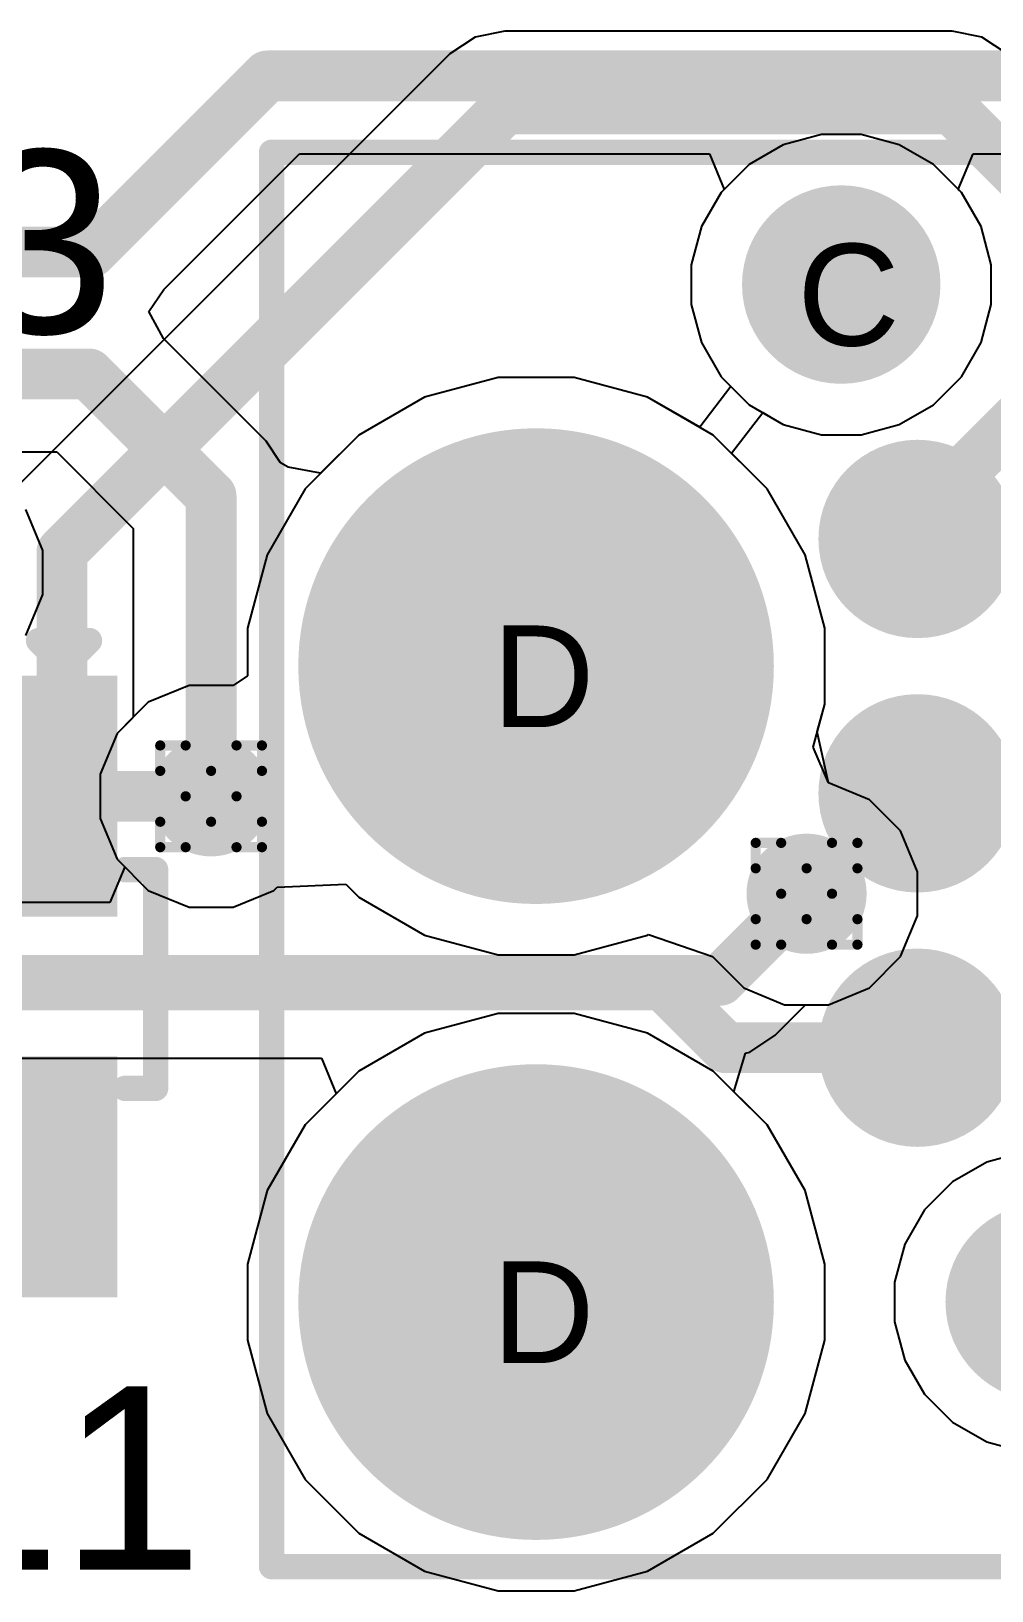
# Model space of a CAD drawing. Header units: inches. Extents: x -11 to 5379, y 0 to 5429.
# Drawn here: x 163.87 to 168.67, y 71.32 to 79.11 of the extents above; entities that cross this region are included whole.
import ezdxf

# ---------------------------------------------------------------- set-up
doc = ezdxf.new("R2010")
doc.units = ezdxf.units.IN
for name, color, linetype in [('Bottom Layer', 5, 'Continuous'), ('Bottom Solder', 6, 'Continuous'), ('Drill Drawing', 1, 'Continuous'), ('GND', 16, 'Continuous'), ('Pad Holes', 156, 'Continuous'), ('PWR', 76, 'Continuous'), ('Top Layer', 1, 'Continuous'), ('Top Overlay', 2, 'Continuous'), ('Top Paste', 8, 'Continuous'), ('Top Solder', 216, 'Continuous'), ('Via Holes', 16, 'Continuous')]:
    doc.layers.add(name, color=color, linetype=linetype)
doc.styles.add('Arial', font='', dxfattribs={"height": 0.2})
doc.styles.get('Arial').set_extended_font_data('Arial')

# ---------------------------------------------------------------- blocks, each defined once
blk = doc.blocks.new('SOT_323_5_139')
at = {"layer": 'Top Layer'}
for points in [[(-1.45, 0.825), (-0.45, 0.825), (-0.45, 0.475), (-1.45, 0.475)], [(0.45, 0.825), (1.45, 0.825), (1.45, 0.475), (0.45, 0.475)], [(-1.45, 0.175), (-0.45, 0.175), (-0.45, -0.175), (-1.45, -0.175)], [(-1.45, -0.475), (-0.45, -0.475), (-0.45, -0.825), (-1.45, -0.825)], [(0.45, -0.475), (1.45, -0.475), (1.45, -0.825), (0.45, -0.825)]]:
    blk.add_hatch(color=1, dxfattribs=at).paths.add_polyline_path(points)
at = {"layer": 'Top Paste'}
for points in [[(-1.45, 0.825), (-0.45, 0.825), (-0.45, 0.475), (-1.45, 0.475)], [(0.45, 0.825), (1.45, 0.825), (1.45, 0.475), (0.45, 0.475)], [(-1.45, 0.175), (-0.45, 0.175), (-0.45, -0.175), (-1.45, -0.175)], [(-1.45, -0.475), (-0.45, -0.475), (-0.45, -0.825), (-1.45, -0.825)], [(0.45, -0.475), (1.45, -0.475), (1.45, -0.825), (0.45, -0.825)]]:
    blk.add_hatch(color=8, dxfattribs=at).paths.add_polyline_path(points)
at = {"layer": 'Top Solder'}
for points in [[(-1.5516, 0.9266), (-0.3484, 0.9266), (-0.3484, 0.3734), (-1.5516, 0.3734)], [(0.3484, 0.9266), (1.5516, 0.9266), (1.5516, 0.3734), (0.3484, 0.3734)], [(-1.5516, 0.2766), (-0.3484, 0.2766), (-0.3484, -0.2766), (-1.5516, -0.2766)], [(-1.5516, -0.3734), (-0.3484, -0.3734), (-0.3484, -0.9266), (-1.5516, -0.9266)], [(0.3484, -0.3734), (1.5516, -0.3734), (1.5516, -0.9266), (0.3484, -0.9266)]]:
    blk.add_hatch(color=216, dxfattribs=at).paths.add_polyline_path(points)
at = {"layer": 'Top Overlay'}
for points in [[(-0.5842, 0.9652, 0.127, 0.127, 0), (-0.5842, 1.1176, 0.127, 0.127, 0)], [(0.508, 1.1176, 0.127, 0.127, 0), (-0.5842, 1.1176, 0.127, 0.127, 0)], [(0.508, 0.9652, 0.127, 0.127, 0), (0.508, 1.1176, 0.127, 0.127, 0)], [(-1.6002, 0.6604, 0.127, 0.127, 0), (-1.7272, 0.7874, 0.127, 0.127, 0)], [(-1.7272, 0.5334, 0.127, 0.127, 0), (-1.7272, 0.7874, 0.127, 0.127, 0)], [(-1.7272, 0.5334, 0.127, 0.127, 0), (-1.6002, 0.6604, 0.127, 0.127, 0)], [(-0.5842, -1.1176, 0.127, 0.127, 0), (-0.5842, -0.9652, 0.127, 0.127, 0)], [(0.508, -1.1176, 0.127, 0.127, 0), (0.508, -0.9652, 0.127, 0.127, 0)], [(0.508, -1.1176, 0.127, 0.127, 0), (-0.5842, -1.1176, 0.127, 0.127, 0)]]:
    blk.add_lwpolyline(points, format="xyseb", dxfattribs=at)
for points in [[(-0.6159, 1.1176, 0.0635, 0.0635, 1), (-0.5524, 1.1176, 0.0635, 0.0635, 1)], [(-0.6159, 1.1176, 0.0635, 0.0635, 1), (-0.5524, 1.1176, 0.0635, 0.0635, 1)], [(0.4763, 1.1176, 0.0635, 0.0635, 1), (0.5398, 1.1176, 0.0635, 0.0635, 1)], [(0.4763, 1.1176, 0.0635, 0.0635, 1), (0.5398, 1.1176, 0.0635, 0.0635, 1)], [(-0.6159, 0.9652, 0.0635, 0.0635, 1), (-0.5524, 0.9652, 0.0635, 0.0635, 1)], [(0.4763, 0.9652, 0.0635, 0.0635, 1), (0.5398, 0.9652, 0.0635, 0.0635, 1)], [(-1.759, 0.7874, 0.0635, 0.0635, 1), (-1.6954, 0.7874, 0.0635, 0.0635, 1)], [(-1.759, 0.7874, 0.0635, 0.0635, 1), (-1.6954, 0.7874, 0.0635, 0.0635, 1)], [(-1.632, 0.6604, 0.0635, 0.0635, 1), (-1.5684, 0.6604, 0.0635, 0.0635, 1)], [(-1.632, 0.6604, 0.0635, 0.0635, 1), (-1.5684, 0.6604, 0.0635, 0.0635, 1)], [(-1.759, 0.5334, 0.0635, 0.0635, 1), (-1.6954, 0.5334, 0.0635, 0.0635, 1)], [(-1.759, 0.5334, 0.0635, 0.0635, 1), (-1.6954, 0.5334, 0.0635, 0.0635, 1)], [(-0.6159, -0.9652, 0.0635, 0.0635, 1), (-0.5524, -0.9652, 0.0635, 0.0635, 1)], [(0.4763, -0.9652, 0.0635, 0.0635, 1), (0.5398, -0.9652, 0.0635, 0.0635, 1)], [(-0.6159, -1.1176, 0.0635, 0.0635, 1), (-0.5524, -1.1176, 0.0635, 0.0635, 1)], [(-0.6159, -1.1176, 0.0635, 0.0635, 1), (-0.5524, -1.1176, 0.0635, 0.0635, 1)], [(0.4763, -1.1176, 0.0635, 0.0635, 1), (0.5398, -1.1176, 0.0635, 0.0635, 1)], [(0.4763, -1.1176, 0.0635, 0.0635, 1), (0.5398, -1.1176, 0.0635, 0.0635, 1)]]:
    blk.add_lwpolyline(points, format="xyseb", close=True, dxfattribs=at)
blk = doc.blocks.new('TC2030_IDC__521')
at = {"layer": 'Bottom Solder'}
h = blk.add_hatch(color=6, dxfattribs=at)
edge = h.paths.add_edge_path()
edge.add_arc((-2.54, 2.54), 0.1016, 0, 360)
h = blk.add_hatch(color=6, dxfattribs=at)
edge = h.paths.add_edge_path()
edge.add_arc((0.635, 2.54), 0.1016, 0, 360)
h = blk.add_hatch(color=6, dxfattribs=at)
edge = h.paths.add_edge_path()
edge.add_arc((2.54, 1.016), 0.1016, 0, 360)
h = blk.add_hatch(color=6, dxfattribs=at)
edge = h.paths.add_edge_path()
edge.add_arc((-2.54, 0), 0.1016, 0, 360)
h = blk.add_hatch(color=6, dxfattribs=at)
edge = h.paths.add_edge_path()
edge.add_arc((2.54, -1.016), 0.1016, 0, 360)
h = blk.add_hatch(color=6, dxfattribs=at)
edge = h.paths.add_edge_path()
edge.add_arc((-2.54, -2.54), 0.1016, 0, 360)
h = blk.add_hatch(color=6, dxfattribs=at)
edge = h.paths.add_edge_path()
edge.add_arc((0.635, -2.54), 0.1016, 0, 360)
at = {"layer": 'Pad Holes'}
h = blk.add_hatch(color=7, dxfattribs=at)
edge = h.paths.add_edge_path()
edge.add_arc((-2.54, 2.54), 1.1875, 0, 360)
h = blk.add_hatch(color=7, dxfattribs=at)
edge = h.paths.add_edge_path()
edge.add_arc((0.635, 2.54), 1.1875, 0, 360)
h = blk.add_hatch(color=7, dxfattribs=at)
edge = h.paths.add_edge_path()
edge.add_arc((2.54, 1.016), 0.4955, 0, 360)
h = blk.add_hatch(color=7, dxfattribs=at)
edge = h.paths.add_edge_path()
edge.add_arc((-2.54, 0), 0.4955, 0, 360)
h = blk.add_hatch(color=7, dxfattribs=at)
edge = h.paths.add_edge_path()
edge.add_arc((2.54, -1.016), 0.4955, 0, 360)
h = blk.add_hatch(color=7, dxfattribs=at)
edge = h.paths.add_edge_path()
edge.add_arc((-2.54, -2.54), 1.1875, 0, 360)
h = blk.add_hatch(color=7, dxfattribs=at)
edge = h.paths.add_edge_path()
edge.add_arc((0.635, -2.54), 1.1875, 0, 360)
at = {"layer": 'Top Layer'}
h = blk.add_hatch(color=1, dxfattribs=at)
edge = h.paths.add_edge_path()
edge.add_arc((-1.27, 0.635), 0.3935, 0, 360)
h = blk.add_hatch(color=1, dxfattribs=at)
edge = h.paths.add_edge_path()
edge.add_arc((0, 0.635), 0.3935, 0, 360)
h = blk.add_hatch(color=1, dxfattribs=at)
edge = h.paths.add_edge_path()
edge.add_arc((1.27, 0.635), 0.3935, 0, 360)
h = blk.add_hatch(color=1, dxfattribs=at)
edge = h.paths.add_edge_path()
edge.add_arc((-1.27, -0.635), 0.3935, 0, 360)
h = blk.add_hatch(color=1, dxfattribs=at)
edge = h.paths.add_edge_path()
edge.add_arc((-1.27, -0.635), 0.3935, 0, 360)
h = blk.add_hatch(color=1, dxfattribs=at)
edge = h.paths.add_edge_path()
edge.add_arc((0, -0.635), 0.3935, 0, 360)
h = blk.add_hatch(color=1, dxfattribs=at)
edge = h.paths.add_edge_path()
edge.add_arc((1.27, -0.635), 0.3935, 0, 360)
at = {"layer": 'Top Paste'}
h = blk.add_hatch(color=8, dxfattribs=at)
edge = h.paths.add_edge_path()
edge.add_arc((-1.27, 0.635), 0.3935, 0, 360)
h = blk.add_hatch(color=8, dxfattribs=at)
edge = h.paths.add_edge_path()
edge.add_arc((0, 0.635), 0.3935, 0, 360)
h = blk.add_hatch(color=8, dxfattribs=at)
edge = h.paths.add_edge_path()
edge.add_arc((1.27, 0.635), 0.3935, 0, 360)
h = blk.add_hatch(color=8, dxfattribs=at)
edge = h.paths.add_edge_path()
edge.add_arc((-1.27, -0.635), 0.3935, 0, 360)
h = blk.add_hatch(color=8, dxfattribs=at)
edge = h.paths.add_edge_path()
edge.add_arc((-1.27, -0.635), 0.3935, 0, 360)
h = blk.add_hatch(color=8, dxfattribs=at)
edge = h.paths.add_edge_path()
edge.add_arc((0, -0.635), 0.3935, 0, 360)
h = blk.add_hatch(color=8, dxfattribs=at)
edge = h.paths.add_edge_path()
edge.add_arc((1.27, -0.635), 0.3935, 0, 360)
at = {"layer": 'Top Solder'}
h = blk.add_hatch(color=216, dxfattribs=at)
edge = h.paths.add_edge_path()
edge.add_arc((-2.54, 2.54), 0.1016, 0, 360)
h = blk.add_hatch(color=216, dxfattribs=at)
edge = h.paths.add_edge_path()
edge.add_arc((0.635, 2.54), 0.1016, 0, 360)
h = blk.add_hatch(color=216, dxfattribs=at)
edge = h.paths.add_edge_path()
edge.add_arc((-1.27, 0.635), 0.4951, 0, 360)
h = blk.add_hatch(color=216, dxfattribs=at)
edge = h.paths.add_edge_path()
edge.add_arc((0, 0.635), 0.4951, 0, 360)
h = blk.add_hatch(color=216, dxfattribs=at)
edge = h.paths.add_edge_path()
edge.add_arc((1.27, 0.635), 0.4951, 0, 360)
h = blk.add_hatch(color=216, dxfattribs=at)
edge = h.paths.add_edge_path()
edge.add_arc((2.54, 1.016), 0.1016, 0, 360)
h = blk.add_hatch(color=216, dxfattribs=at)
edge = h.paths.add_edge_path()
edge.add_arc((-2.54, 0), 0.1016, 0, 360)
h = blk.add_hatch(color=216, dxfattribs=at)
edge = h.paths.add_edge_path()
edge.add_arc((-1.27, -0.635), 0.4951, 0, 360)
h = blk.add_hatch(color=216, dxfattribs=at)
edge = h.paths.add_edge_path()
edge.add_arc((-1.27, -0.635), 0.4951, 0, 360)
h = blk.add_hatch(color=216, dxfattribs=at)
edge = h.paths.add_edge_path()
edge.add_arc((0, -0.635), 0.4951, 0, 360)
h = blk.add_hatch(color=216, dxfattribs=at)
edge = h.paths.add_edge_path()
edge.add_arc((1.27, -0.635), 0.4951, 0, 360)
h = blk.add_hatch(color=216, dxfattribs=at)
edge = h.paths.add_edge_path()
edge.add_arc((2.54, -1.016), 0.1016, 0, 360)
h = blk.add_hatch(color=216, dxfattribs=at)
edge = h.paths.add_edge_path()
edge.add_arc((-2.54, -2.54), 0.1016, 0, 360)
h = blk.add_hatch(color=216, dxfattribs=at)
edge = h.paths.add_edge_path()
edge.add_arc((0.635, -2.54), 0.1016, 0, 360)
at = {"layer": 'Top Overlay'}
for points in [[(-3.8608, 3.8608, 0.127, 0.127, 0), (3.2004, 3.8608, 0.127, 0.127, 0)], [(-3.8608, 3.8608, 0.127, 0.127, 0), (-3.8608, -3.8608, 0.127, 0.127, 0)], [(3.2004, 3.8608, 0.127, 0.127, 0), (3.2004, -3.8608, 0.127, 0.127, 0)], [(-1.27, -1.1684, 0.127, 0.127, 0), (-1.397, -1.2954, 0.127, 0.127, 0)], [(-1.27, -1.1684, 0.127, 0.127, 0), (-1.143, -1.2954, 0.127, 0.127, 0)], [(-1.397, -1.2954, 0.127, 0.127, 0), (-1.143, -1.2954, 0.127, 0.127, 0)], [(-3.8608, -3.8608, 0.127, 0.127, 0), (3.2004, -3.8608, 0.127, 0.127, 0)]]:
    blk.add_lwpolyline(points, format="xyseb", dxfattribs=at)
for points in [[(-3.89255, 3.8608, 0.0635, 0.0635, 1), (-3.82905, 3.8608, 0.0635, 0.0635, 1)], [(-3.89255, 3.8608, 0.0635, 0.0635, 1), (-3.82905, 3.8608, 0.0635, 0.0635, 1)], [(3.16865, 3.8608, 0.0635, 0.0635, 1), (3.23215, 3.8608, 0.0635, 0.0635, 1)], [(3.16865, 3.8608, 0.0635, 0.0635, 1), (3.23215, 3.8608, 0.0635, 0.0635, 1)], [(-1.30175, -1.1684, 0.0635, 0.0635, 1), (-1.23825, -1.1684, 0.0635, 0.0635, 1)], [(-1.30175, -1.1684, 0.0635, 0.0635, 1), (-1.23825, -1.1684, 0.0635, 0.0635, 1)], [(-1.42875, -1.2954, 0.0635, 0.0635, 1), (-1.36525, -1.2954, 0.0635, 0.0635, 1)], [(-1.42875, -1.2954, 0.0635, 0.0635, 1), (-1.36525, -1.2954, 0.0635, 0.0635, 1)], [(-1.17475, -1.2954, 0.0635, 0.0635, 1), (-1.11125, -1.2954, 0.0635, 0.0635, 1)], [(-1.17475, -1.2954, 0.0635, 0.0635, 1), (-1.11125, -1.2954, 0.0635, 0.0635, 1)], [(-3.89255, -3.8608, 0.0635, 0.0635, 1), (-3.82905, -3.8608, 0.0635, 0.0635, 1)], [(-3.89255, -3.8608, 0.0635, 0.0635, 1), (-3.82905, -3.8608, 0.0635, 0.0635, 1)], [(3.16865, -3.8608, 0.0635, 0.0635, 1), (3.23215, -3.8608, 0.0635, 0.0635, 1)], [(3.16865, -3.8608, 0.0635, 0.0635, 1), (3.23215, -3.8608, 0.0635, 0.0635, 1)]]:
    blk.add_lwpolyline(points, format="xyseb", close=True, dxfattribs=at)

msp = doc.modelspace()

# ---------------------------------------------------------------- hatches: boundary and pattern name
at = {"layer": 'Bottom Layer'}
h = msp.add_hatch(color=5, dxfattribs=at)
edge = h.paths.add_edge_path()
edge.add_arc((164.7698, 75.2856), 0.3, 0, 360)
h = msp.add_hatch(color=5, dxfattribs=at)
edge = h.paths.add_edge_path()
edge.add_arc((167.7437, 74.7992), 0.3, 0, 360)
at = {"layer": 'GND'}
h = msp.add_hatch(color=16, dxfattribs=at)
edge = h.paths.add_edge_path()
edge.add_arc((164.7698, 75.2856), 0.3, 0, 360)
h = msp.add_hatch(color=16, dxfattribs=at)
edge = h.paths.add_edge_path()
edge.add_arc((167.7437, 74.7992), 0.3, 0, 360)
at = {"layer": 'PWR'}
h = msp.add_hatch(color=76, dxfattribs=at)
edge = h.paths.add_edge_path()
edge.add_arc((164.7698, 75.2856), 0.3, 0, 360)
h = msp.add_hatch(color=76, dxfattribs=at)
edge = h.paths.add_edge_path()
edge.add_arc((167.7437, 74.7992), 0.3, 0, 360)
at = {"layer": 'Top Layer'}
h = msp.add_hatch(color=1, dxfattribs=at)
edge = h.paths.add_edge_path()
edge.add_arc((164.7698, 75.2856), 0.3, 0, 360)
h = msp.add_hatch(color=1, dxfattribs=at)
edge = h.paths.add_edge_path()
edge.add_arc((167.7437, 74.7992), 0.3, 0, 360)
at = {"layer": 'Via Holes'}
h = msp.add_hatch(color=7, dxfattribs=at)
edge = h.paths.add_edge_path()
edge.add_arc((164.7698, 75.2856), 0.15, 0, 360)
h = msp.add_hatch(color=7, dxfattribs=at)
edge = h.paths.add_edge_path()
edge.add_arc((167.7437, 74.7992), 0.15, 0, 360)

# ---------------------------------------------------------------- linework, layer by layer
at = {"layer": 'Bottom Layer'}
for p, q in [((164.5339, 77.8158), (165.2118, 78.4937)), ((165.2118, 78.4937), (167.2585, 78.4937)), ((167.2585, 78.4937), (167.3322, 78.3159)), ((168.5014, 78.3159), (168.5751, 78.4937)), ((168.5751, 78.4937), (169.2905, 78.4937)), ((167.3171, 78.3008), (167.2184, 78.1299)), ((167.3322, 78.3159), (167.3171, 78.3008)), ((168.5166, 78.3008), (168.5014, 78.3159)), ((168.6152, 78.1299), (168.5166, 78.3008)), ((167.2184, 78.1299), (167.1673, 77.9393)), ((168.6663, 77.9393), (168.6152, 78.1299)), ((167.1673, 77.9393), (167.1673, 77.7419)), ((168.6663, 77.7419), (168.6663, 77.9393)), ((164.4593, 77.7056), (164.5339, 77.8158)), ((167.1673, 77.7419), (167.2184, 77.5513)), ((168.6152, 77.5513), (168.6663, 77.7419)), ((164.5317, 77.5716), (164.4593, 77.7056)), ((165.0445, 77.0589), (164.5317, 77.5716)), ((167.2184, 77.5513), (167.3171, 77.3804)), ((168.5166, 77.3804), (168.6152, 77.5513)), ((166.203, 77.3771), (165.8364, 77.2789)), ((166.5826, 77.3771), (166.203, 77.3771)), ((166.9492, 77.2789), (166.5826, 77.3771)), ((167.3171, 77.3804), (167.4566, 77.2409)), ((168.377, 77.2409), (168.5166, 77.3804)), ((165.8364, 77.2789), (165.5077, 77.0891)), ((167.2779, 77.0891), (166.9492, 77.2789)), ((167.4566, 77.2409), (167.6275, 77.1422)), ((168.2061, 77.1422), (168.377, 77.2409)), ((165.5077, 77.0891), (165.3169, 76.8982)), ((167.5463, 76.8207), (167.2779, 77.0891)), ((167.6275, 77.1422), (167.8181, 77.0911)), ((167.8181, 77.0911), (168.0155, 77.0911)), ((168.0155, 77.0911), (168.2061, 77.1422)), ((165.1172, 76.95), (165.0445, 77.0589)), ((162.7823, 77.0058), (163.9988, 77.0058)), ((163.9988, 77.0058), (164.3813, 76.6233)), ((165.1543, 76.9282), (165.1172, 76.95)), ((165.3169, 76.8982), (165.1543, 76.9282)), ((167.7361, 76.492), (167.5463, 76.8207)), ((164.3813, 76.6233), (164.3813, 75.6806)), ((167.8343, 76.1254), (167.7361, 76.492)), ((167.8343, 75.7458), (167.8343, 76.1254)), ((167.7767, 75.531), (167.8343, 75.7458)), ((164.3813, 75.6806), (164.3001, 75.5994)), ((164.3001, 75.5994), (164.2158, 75.3958)), ((167.8539, 75.3532), (167.7767, 75.531)), ((164.2158, 75.3958), (164.2158, 75.1754)), ((168.0575, 75.2688), (167.8539, 75.3532)), ((168.2134, 75.113), (168.0575, 75.2688)), ((164.2158, 75.1754), (164.3001, 74.9718)), ((168.2977, 74.9094), (168.2134, 75.113)), ((164.3386, 74.9334), (164.2649, 74.7556)), ((164.3001, 74.9718), (164.3386, 74.9334)), ((168.2977, 74.689), (168.2977, 74.9094)), ((164.2649, 74.7556), (162.9882, 74.7556)), ((168.2134, 74.4854), (168.2977, 74.689)), ((168.0575, 74.3295), (168.2134, 74.4854)), ((167.8539, 74.2452), (168.0575, 74.3295)), ((167.5863, 74.0924), (167.7391, 74.2452)), ((167.7391, 74.2452), (167.8539, 74.2452)), ((167.4603, 74.0082), (167.5863, 74.0924)), ((162.8273, 73.9786), (165.3208, 73.9786)), ((165.3208, 73.9786), (165.3945, 73.8008)), ((167.3809, 73.8111), (167.4394, 74.0041)), ((167.4394, 74.0041), (167.4603, 74.0082)), ((165.3945, 73.8008), (165.2393, 73.6457)), ((167.5463, 73.6457), (167.3809, 73.8111)), ((165.2393, 73.6457), (165.0496, 73.317)), ((167.7361, 73.317), (167.5463, 73.6457)), ((168.8341, 73.5101), (168.6435, 73.459)), ((168.6435, 73.459), (168.4726, 73.3604)), ((168.4726, 73.3604), (168.3331, 73.2208)), ((165.0496, 73.317), (164.9513, 72.9504)), ((167.8343, 72.9504), (167.7361, 73.317)), ((168.3331, 73.2208), (168.2344, 73.0499)), ((168.2344, 73.0499), (168.1833, 72.8593)), ((164.9513, 72.9504), (164.9513, 72.5708)), ((167.8343, 72.5708), (167.8343, 72.9504)), ((168.1833, 72.8593), (168.1833, 72.6619)), ((168.1833, 72.6619), (168.2344, 72.4713)), ((164.9513, 72.5708), (165.0496, 72.2042)), ((167.7361, 72.2042), (167.8343, 72.5708)), ((168.2344, 72.4713), (168.3331, 72.3004)), ((168.3331, 72.3004), (168.4726, 72.1609)), ((165.0496, 72.2042), (165.2393, 71.8755)), ((167.5463, 71.8755), (167.7361, 72.2042)), ((168.4726, 72.1609), (168.6435, 72.0622)), ((168.6435, 72.0622), (168.8341, 72.0111)), ((165.2393, 71.8755), (165.5077, 71.6071)), ((167.2779, 71.6071), (167.5463, 71.8755)), ((165.5077, 71.6071), (165.8364, 71.4174)), ((166.9492, 71.4174), (167.2779, 71.6071)), ((165.8364, 71.4174), (166.203, 71.3191)), ((166.5826, 71.3191), (166.9492, 71.4174)), ((166.203, 71.3191), (166.5826, 71.3191))]:
    msp.add_line(p, q, dxfattribs=at)
for points in [[(164.1721, 78.0034, 0.254, 0.254, 0), (165.0509, 78.8822, 0.254, 0.254, 0)], [(165.0509, 78.8822, 0.254, 0.254, 0), (173.5483, 78.8822, 0.254, 0.254, 0)], [(144.4702, 78.0034, 0.254, 0.254, 0), (164.1721, 78.0034, 0.254, 0.254, 0)], [(145.1982, 77.3943, 0.254, 0.254, 0), (164.1597, 77.3943, 0.254, 0.254, 0)], [(164.1597, 77.3943, 0.254, 0.254, 0), (164.7698, 76.7842, 0.254, 0.254, 0)], [(164.7698, 75.2856, 0.254, 0.254, 0), (164.7698, 76.7842, 0.254, 0.254, 0)], [(167.3116, 74.3671, 0.254, 0.254, 0), (167.7437, 74.7992, 0.254, 0.254, 0)], [(162.8273, 74.3671, 0.254, 0.254, 0), (167.3116, 74.3671, 0.254, 0.254, 0)]]:
    msp.add_lwpolyline(points, format="xyseb", dxfattribs=at)
for points in [[(164.9874, 78.8822, 0.127, 0.127, 1), (165.1144, 78.8822, 0.127, 0.127, 1)], [(164.9874, 78.8822, 0.127, 0.127, 1), (165.1144, 78.8822, 0.127, 0.127, 1)], [(164.1086, 78.0034, 0.127, 0.127, 1), (164.2356, 78.0034, 0.127, 0.127, 1)], [(164.1086, 78.0034, 0.127, 0.127, 1), (164.2356, 78.0034, 0.127, 0.127, 1)], [(164.0962, 77.3943, 0.127, 0.127, 1), (164.2232, 77.3943, 0.127, 0.127, 1)], [(164.0962, 77.3943, 0.127, 0.127, 1), (164.2232, 77.3943, 0.127, 0.127, 1)], [(164.7063, 76.7842, 0.127, 0.127, 1), (164.8333, 76.7842, 0.127, 0.127, 1)], [(164.7063, 76.7842, 0.127, 0.127, 1), (164.8333, 76.7842, 0.127, 0.127, 1)], [(164.7063, 75.2856, 0.127, 0.127, 1), (164.8333, 75.2856, 0.127, 0.127, 1)], [(167.6802, 74.7992, 0.127, 0.127, 1), (167.8072, 74.7992, 0.127, 0.127, 1)], [(167.2481, 74.3671, 0.127, 0.127, 1), (167.3751, 74.3671, 0.127, 0.127, 1)], [(167.2481, 74.3671, 0.127, 0.127, 1), (167.3751, 74.3671, 0.127, 0.127, 1)]]:
    msp.add_lwpolyline(points, format="xyseb", close=True, dxfattribs=at)
at = {"layer": 'Drill Drawing'}
for points in [[(164.5158, 75.4126, 0.0508, 0.0508, 0), (164.5158, 75.5396, 0.0508, 0.0508, 0)], [(164.5158, 75.5396, 0.0508, 0.0508, 0), (164.6428, 75.5396, 0.0508, 0.0508, 0)], [(164.6428, 75.5396, 0.0508, 0.0508, 0), (164.7698, 75.4126, 0.0508, 0.0508, 0)], [(164.7698, 75.4126, 0.0508, 0.0508, 0), (164.8968, 75.5396, 0.0508, 0.0508, 0)], [(164.8968, 75.5396, 0.0508, 0.0508, 0), (165.0238, 75.5396, 0.0508, 0.0508, 0)], [(165.0238, 75.4126, 0.0508, 0.0508, 0), (165.0238, 75.5396, 0.0508, 0.0508, 0)], [(164.5158, 75.4126, 0.0508, 0.0508, 0), (164.6428, 75.2856, 0.0508, 0.0508, 0)], [(164.8968, 75.2856, 0.0508, 0.0508, 0), (165.0238, 75.4126, 0.0508, 0.0508, 0)], [(164.5158, 75.1586, 0.0508, 0.0508, 0), (164.6428, 75.2856, 0.0508, 0.0508, 0)], [(164.8968, 75.2856, 0.0508, 0.0508, 0), (165.0238, 75.1586, 0.0508, 0.0508, 0)], [(164.5158, 75.0316, 0.0508, 0.0508, 0), (164.5158, 75.1586, 0.0508, 0.0508, 0)], [(164.6428, 75.0316, 0.0508, 0.0508, 0), (164.7698, 75.1586, 0.0508, 0.0508, 0)], [(164.7698, 75.1586, 0.0508, 0.0508, 0), (164.8968, 75.0316, 0.0508, 0.0508, 0)], [(165.0238, 75.0316, 0.0508, 0.0508, 0), (165.0238, 75.1586, 0.0508, 0.0508, 0)], [(167.4897, 74.9262, 0.0508, 0.0508, 0), (167.4897, 75.0532, 0.0508, 0.0508, 0)], [(167.4897, 75.0532, 0.0508, 0.0508, 0), (167.6167, 75.0532, 0.0508, 0.0508, 0)], [(167.6167, 75.0532, 0.0508, 0.0508, 0), (167.7437, 74.9262, 0.0508, 0.0508, 0)], [(167.7437, 74.9262, 0.0508, 0.0508, 0), (167.8707, 75.0532, 0.0508, 0.0508, 0)], [(167.8707, 75.0532, 0.0508, 0.0508, 0), (167.9977, 75.0532, 0.0508, 0.0508, 0)], [(167.9977, 74.9262, 0.0508, 0.0508, 0), (167.9977, 75.0532, 0.0508, 0.0508, 0)], [(164.5158, 75.0316, 0.0508, 0.0508, 0), (164.6428, 75.0316, 0.0508, 0.0508, 0)], [(164.8968, 75.0316, 0.0508, 0.0508, 0), (165.0238, 75.0316, 0.0508, 0.0508, 0)], [(167.4897, 74.9262, 0.0508, 0.0508, 0), (167.6167, 74.7992, 0.0508, 0.0508, 0)], [(167.8707, 74.7992, 0.0508, 0.0508, 0), (167.9977, 74.9262, 0.0508, 0.0508, 0)], [(167.4897, 74.6722, 0.0508, 0.0508, 0), (167.6167, 74.7992, 0.0508, 0.0508, 0)], [(167.8707, 74.7992, 0.0508, 0.0508, 0), (167.9977, 74.6722, 0.0508, 0.0508, 0)], [(167.4897, 74.5452, 0.0508, 0.0508, 0), (167.4897, 74.6722, 0.0508, 0.0508, 0)], [(167.6167, 74.5452, 0.0508, 0.0508, 0), (167.7437, 74.6722, 0.0508, 0.0508, 0)], [(167.7437, 74.6722, 0.0508, 0.0508, 0), (167.8707, 74.5452, 0.0508, 0.0508, 0)], [(167.9977, 74.5452, 0.0508, 0.0508, 0), (167.9977, 74.6722, 0.0508, 0.0508, 0)], [(167.4897, 74.5452, 0.0508, 0.0508, 0), (167.6167, 74.5452, 0.0508, 0.0508, 0)], [(167.8707, 74.5452, 0.0508, 0.0508, 0), (167.9977, 74.5452, 0.0508, 0.0508, 0)]]:
    msp.add_lwpolyline(points, format="xyseb", dxfattribs=at)
for points in [[(164.5031, 75.5396, 0.0254, 0.0254, 1), (164.5285, 75.5396, 0.0254, 0.0254, 1)], [(164.5031, 75.5396, 0.0254, 0.0254, 1), (164.5285, 75.5396, 0.0254, 0.0254, 1)], [(164.6301, 75.5396, 0.0254, 0.0254, 1), (164.6555, 75.5396, 0.0254, 0.0254, 1)], [(164.6301, 75.5396, 0.0254, 0.0254, 1), (164.6555, 75.5396, 0.0254, 0.0254, 1)], [(164.8841, 75.5396, 0.0254, 0.0254, 1), (164.9095, 75.5396, 0.0254, 0.0254, 1)], [(164.8841, 75.5396, 0.0254, 0.0254, 1), (164.9095, 75.5396, 0.0254, 0.0254, 1)], [(165.0111, 75.5396, 0.0254, 0.0254, 1), (165.0365, 75.5396, 0.0254, 0.0254, 1)], [(165.0111, 75.5396, 0.0254, 0.0254, 1), (165.0365, 75.5396, 0.0254, 0.0254, 1)], [(164.5031, 75.4126, 0.0254, 0.0254, 1), (164.5285, 75.4126, 0.0254, 0.0254, 1)], [(164.5031, 75.4126, 0.0254, 0.0254, 1), (164.5285, 75.4126, 0.0254, 0.0254, 1)], [(164.7571, 75.4126, 0.0254, 0.0254, 1), (164.7825, 75.4126, 0.0254, 0.0254, 1)], [(164.7571, 75.4126, 0.0254, 0.0254, 1), (164.7825, 75.4126, 0.0254, 0.0254, 1)], [(165.0111, 75.4126, 0.0254, 0.0254, 1), (165.0365, 75.4126, 0.0254, 0.0254, 1)], [(165.0111, 75.4126, 0.0254, 0.0254, 1), (165.0365, 75.4126, 0.0254, 0.0254, 1)], [(164.6301, 75.2856, 0.0254, 0.0254, 1), (164.6555, 75.2856, 0.0254, 0.0254, 1)], [(164.6301, 75.2856, 0.0254, 0.0254, 1), (164.6555, 75.2856, 0.0254, 0.0254, 1)], [(164.8841, 75.2856, 0.0254, 0.0254, 1), (164.9095, 75.2856, 0.0254, 0.0254, 1)], [(164.8841, 75.2856, 0.0254, 0.0254, 1), (164.9095, 75.2856, 0.0254, 0.0254, 1)], [(164.5031, 75.1586, 0.0254, 0.0254, 1), (164.5285, 75.1586, 0.0254, 0.0254, 1)], [(164.5031, 75.1586, 0.0254, 0.0254, 1), (164.5285, 75.1586, 0.0254, 0.0254, 1)], [(164.7571, 75.1586, 0.0254, 0.0254, 1), (164.7825, 75.1586, 0.0254, 0.0254, 1)], [(164.7571, 75.1586, 0.0254, 0.0254, 1), (164.7825, 75.1586, 0.0254, 0.0254, 1)], [(165.0111, 75.1586, 0.0254, 0.0254, 1), (165.0365, 75.1586, 0.0254, 0.0254, 1)], [(165.0111, 75.1586, 0.0254, 0.0254, 1), (165.0365, 75.1586, 0.0254, 0.0254, 1)], [(167.477, 75.0532, 0.0254, 0.0254, 1), (167.5024, 75.0532, 0.0254, 0.0254, 1)], [(167.477, 75.0532, 0.0254, 0.0254, 1), (167.5024, 75.0532, 0.0254, 0.0254, 1)], [(167.604, 75.0532, 0.0254, 0.0254, 1), (167.6294, 75.0532, 0.0254, 0.0254, 1)], [(167.604, 75.0532, 0.0254, 0.0254, 1), (167.6294, 75.0532, 0.0254, 0.0254, 1)], [(167.858, 75.0532, 0.0254, 0.0254, 1), (167.8834, 75.0532, 0.0254, 0.0254, 1)], [(167.858, 75.0532, 0.0254, 0.0254, 1), (167.8834, 75.0532, 0.0254, 0.0254, 1)], [(167.985, 75.0532, 0.0254, 0.0254, 1), (168.0104, 75.0532, 0.0254, 0.0254, 1)], [(167.985, 75.0532, 0.0254, 0.0254, 1), (168.0104, 75.0532, 0.0254, 0.0254, 1)], [(164.5031, 75.0316, 0.0254, 0.0254, 1), (164.5285, 75.0316, 0.0254, 0.0254, 1)], [(164.5031, 75.0316, 0.0254, 0.0254, 1), (164.5285, 75.0316, 0.0254, 0.0254, 1)], [(164.6301, 75.0316, 0.0254, 0.0254, 1), (164.6555, 75.0316, 0.0254, 0.0254, 1)], [(164.6301, 75.0316, 0.0254, 0.0254, 1), (164.6555, 75.0316, 0.0254, 0.0254, 1)], [(164.8841, 75.0316, 0.0254, 0.0254, 1), (164.9095, 75.0316, 0.0254, 0.0254, 1)], [(164.8841, 75.0316, 0.0254, 0.0254, 1), (164.9095, 75.0316, 0.0254, 0.0254, 1)], [(165.0111, 75.0316, 0.0254, 0.0254, 1), (165.0365, 75.0316, 0.0254, 0.0254, 1)], [(165.0111, 75.0316, 0.0254, 0.0254, 1), (165.0365, 75.0316, 0.0254, 0.0254, 1)], [(167.477, 74.9262, 0.0254, 0.0254, 1), (167.5024, 74.9262, 0.0254, 0.0254, 1)], [(167.477, 74.9262, 0.0254, 0.0254, 1), (167.5024, 74.9262, 0.0254, 0.0254, 1)], [(167.731, 74.9262, 0.0254, 0.0254, 1), (167.7564, 74.9262, 0.0254, 0.0254, 1)], [(167.731, 74.9262, 0.0254, 0.0254, 1), (167.7564, 74.9262, 0.0254, 0.0254, 1)], [(167.985, 74.9262, 0.0254, 0.0254, 1), (168.0104, 74.9262, 0.0254, 0.0254, 1)], [(167.985, 74.9262, 0.0254, 0.0254, 1), (168.0104, 74.9262, 0.0254, 0.0254, 1)], [(167.604, 74.7992, 0.0254, 0.0254, 1), (167.6294, 74.7992, 0.0254, 0.0254, 1)], [(167.604, 74.7992, 0.0254, 0.0254, 1), (167.6294, 74.7992, 0.0254, 0.0254, 1)], [(167.858, 74.7992, 0.0254, 0.0254, 1), (167.8834, 74.7992, 0.0254, 0.0254, 1)], [(167.858, 74.7992, 0.0254, 0.0254, 1), (167.8834, 74.7992, 0.0254, 0.0254, 1)], [(167.477, 74.6722, 0.0254, 0.0254, 1), (167.5024, 74.6722, 0.0254, 0.0254, 1)], [(167.477, 74.6722, 0.0254, 0.0254, 1), (167.5024, 74.6722, 0.0254, 0.0254, 1)], [(167.731, 74.6722, 0.0254, 0.0254, 1), (167.7564, 74.6722, 0.0254, 0.0254, 1)], [(167.731, 74.6722, 0.0254, 0.0254, 1), (167.7564, 74.6722, 0.0254, 0.0254, 1)], [(167.985, 74.6722, 0.0254, 0.0254, 1), (168.0104, 74.6722, 0.0254, 0.0254, 1)], [(167.985, 74.6722, 0.0254, 0.0254, 1), (168.0104, 74.6722, 0.0254, 0.0254, 1)], [(167.477, 74.5452, 0.0254, 0.0254, 1), (167.5024, 74.5452, 0.0254, 0.0254, 1)], [(167.477, 74.5452, 0.0254, 0.0254, 1), (167.5024, 74.5452, 0.0254, 0.0254, 1)], [(167.604, 74.5452, 0.0254, 0.0254, 1), (167.6294, 74.5452, 0.0254, 0.0254, 1)], [(167.604, 74.5452, 0.0254, 0.0254, 1), (167.6294, 74.5452, 0.0254, 0.0254, 1)], [(167.858, 74.5452, 0.0254, 0.0254, 1), (167.8834, 74.5452, 0.0254, 0.0254, 1)], [(167.858, 74.5452, 0.0254, 0.0254, 1), (167.8834, 74.5452, 0.0254, 0.0254, 1)], [(167.985, 74.5452, 0.0254, 0.0254, 1), (168.0104, 74.5452, 0.0254, 0.0254, 1)], [(167.985, 74.5452, 0.0254, 0.0254, 1), (168.0104, 74.5452, 0.0254, 0.0254, 1)]]:
    msp.add_lwpolyline(points, format="xyseb", close=True, dxfattribs=at)
at = {"layer": 'GND'}
for p, q in [((167.8181, 78.5901), (167.6275, 78.539)), ((168.0155, 78.5901), (167.8181, 78.5901)), ((168.2061, 78.539), (168.0155, 78.5901)), ((167.6275, 78.539), (167.4566, 78.4404)), ((168.377, 78.4404), (168.2061, 78.539)), ((167.4566, 78.4404), (167.3171, 78.3008)), ((168.5166, 78.3008), (168.377, 78.4404)), ((167.3171, 78.3008), (167.2184, 78.1299)), ((168.6152, 78.1299), (168.5166, 78.3008)), ((167.2184, 78.1299), (167.1673, 77.9393)), ((168.6663, 77.9393), (168.6152, 78.1299)), ((167.1673, 77.9393), (167.1673, 77.7419)), ((168.6663, 77.7419), (168.6663, 77.9393)), ((167.1673, 77.7419), (167.2184, 77.5513)), ((168.6152, 77.5513), (168.6663, 77.7419)), ((167.2184, 77.5513), (167.3171, 77.3804)), ((168.5166, 77.3804), (168.6152, 77.5513)), ((166.203, 77.3771), (165.8364, 77.2789)), ((166.5826, 77.3771), (166.203, 77.3771)), ((166.9492, 77.2789), (166.5826, 77.3771)), ((167.3659, 77.3316), (167.2099, 77.1284)), ((167.3171, 77.3804), (167.3659, 77.3316)), ((168.377, 77.2409), (168.5166, 77.3804)), ((165.8364, 77.2789), (165.5077, 77.0891)), ((167.1672, 77.153), (166.9492, 77.2789)), ((167.3687, 76.9983), (167.5246, 77.2016)), ((167.5246, 77.2016), (167.5673, 77.1769)), ((167.5673, 77.1769), (167.6275, 77.1422)), ((168.2061, 77.1422), (168.377, 77.2409)), ((165.5077, 77.0891), (165.2393, 76.8207)), ((167.2099, 77.1284), (167.1672, 77.153)), ((167.6275, 77.1422), (167.8181, 77.0911)), ((167.8181, 77.0911), (168.0155, 77.0911)), ((168.0155, 77.0911), (168.2061, 77.1422)), ((167.3999, 76.9671), (167.3687, 76.9983)), ((167.5463, 76.8207), (167.3999, 76.9671)), ((165.2393, 76.8207), (165.0496, 76.492)), ((167.7361, 76.492), (167.5463, 76.8207)), ((165.0496, 76.492), (164.9513, 76.1254)), ((167.8343, 76.1254), (167.7361, 76.492)), ((164.9513, 76.1254), (164.9513, 75.8873)), ((167.8343, 75.7458), (167.8343, 76.1254)), ((164.9513, 75.8873), (164.88, 75.8396)), ((164.6596, 75.8396), (164.456, 75.7553)), ((164.88, 75.8396), (164.6596, 75.8396)), ((164.456, 75.7553), (164.3001, 75.5994)), ((167.7972, 75.6072), (167.8343, 75.7458)), ((167.8539, 75.3532), (167.7972, 75.6072)), ((164.3001, 75.5994), (164.2158, 75.3958)), ((164.2158, 75.3958), (164.2158, 75.1754)), ((168.0575, 75.2688), (167.8539, 75.3532)), ((168.2134, 75.113), (168.0575, 75.2688)), ((164.2158, 75.1754), (164.3001, 74.9718)), ((168.2977, 74.9094), (168.2134, 75.113)), ((164.3001, 74.9718), (164.456, 74.816)), ((168.2977, 74.689), (168.2977, 74.9094)), ((165.0836, 74.816), (165.0991, 74.8315)), ((165.0991, 74.8315), (165.4421, 74.8478)), ((165.4421, 74.8478), (165.5077, 74.7821)), ((164.456, 74.816), (164.6596, 74.7316)), ((164.88, 74.7316), (165.0836, 74.816)), ((165.5077, 74.7821), (165.8364, 74.5924)), ((164.6596, 74.7316), (164.88, 74.7316)), ((168.2134, 74.4854), (168.2977, 74.689)), ((166.9492, 74.5924), (166.955, 74.5957)), ((166.955, 74.5957), (167.2736, 74.4864)), ((165.8364, 74.5924), (166.203, 74.4941)), ((166.5826, 74.4941), (166.9492, 74.5924)), ((166.203, 74.4941), (166.5826, 74.4941)), ((167.2736, 74.4864), (167.274, 74.4854)), ((167.274, 74.4854), (167.4299, 74.3295)), ((168.0575, 74.3295), (168.2134, 74.4854)), ((167.4299, 74.3295), (167.6335, 74.2452)), ((167.8539, 74.2452), (168.0575, 74.3295)), ((167.6335, 74.2452), (167.8539, 74.2452)), ((166.203, 74.2021), (165.8364, 74.1039)), ((166.5826, 74.2021), (166.203, 74.2021)), ((166.9492, 74.1039), (166.5826, 74.2021)), ((165.8364, 74.1039), (165.5077, 73.9141)), ((167.2779, 73.9141), (166.9492, 74.1039)), ((165.5077, 73.9141), (165.2393, 73.6457)), ((167.5463, 73.6457), (167.2779, 73.9141)), ((165.2393, 73.6457), (165.0496, 73.317)), ((167.7361, 73.317), (167.5463, 73.6457)), ((168.8341, 73.5101), (168.6435, 73.459)), ((168.6435, 73.459), (168.4726, 73.3604)), ((168.4726, 73.3604), (168.3331, 73.2208)), ((165.0496, 73.317), (164.9513, 72.9504)), ((167.8343, 72.9504), (167.7361, 73.317)), ((168.3331, 73.2208), (168.2344, 73.0499)), ((168.2344, 73.0499), (168.1833, 72.8593)), ((164.9513, 72.9504), (164.9513, 72.5708)), ((167.8343, 72.5708), (167.8343, 72.9504)), ((168.1833, 72.8593), (168.1833, 72.6619)), ((168.1833, 72.6619), (168.2344, 72.4713)), ((164.9513, 72.5708), (165.0496, 72.2042)), ((167.7361, 72.2042), (167.8343, 72.5708)), ((168.2344, 72.4713), (168.3331, 72.3004)), ((168.3331, 72.3004), (168.4726, 72.1609)), ((165.0496, 72.2042), (165.2393, 71.8755)), ((167.5463, 71.8755), (167.7361, 72.2042)), ((168.4726, 72.1609), (168.6435, 72.0622)), ((168.6435, 72.0622), (168.8341, 72.0111)), ((165.2393, 71.8755), (165.5077, 71.6071)), ((167.2779, 71.6071), (167.5463, 71.8755)), ((165.5077, 71.6071), (165.8364, 71.4174)), ((166.9492, 71.4174), (167.2779, 71.6071)), ((165.8364, 71.4174), (166.203, 71.3191)), ((166.5826, 71.3191), (166.9492, 71.4174)), ((166.203, 71.3191), (166.5826, 71.3191))]:
    msp.add_line(p, q, dxfattribs=at)
at = {"layer": 'PWR'}
for p, q in [((167.8181, 78.5901), (167.6275, 78.539)), ((168.0155, 78.5901), (167.8181, 78.5901)), ((168.2061, 78.539), (168.0155, 78.5901)), ((167.6275, 78.539), (167.4566, 78.4404)), ((168.377, 78.4404), (168.2061, 78.539)), ((167.4566, 78.4404), (167.3171, 78.3008)), ((168.5166, 78.3008), (168.377, 78.4404)), ((167.3171, 78.3008), (167.2184, 78.1299)), ((168.6152, 78.1299), (168.5166, 78.3008)), ((167.2184, 78.1299), (167.1673, 77.9393)), ((168.6663, 77.9393), (168.6152, 78.1299)), ((167.1673, 77.9393), (167.1673, 77.7419)), ((168.6663, 77.7419), (168.6663, 77.9393)), ((167.1673, 77.7419), (167.2184, 77.5513)), ((168.6152, 77.5513), (168.6663, 77.7419)), ((167.2184, 77.5513), (167.3171, 77.3804)), ((168.5166, 77.3804), (168.6152, 77.5513)), ((166.203, 77.3771), (165.8364, 77.2789)), ((166.5826, 77.3771), (166.203, 77.3771)), ((166.9492, 77.2789), (166.5826, 77.3771)), ((167.3659, 77.3316), (167.2099, 77.1284)), ((167.3171, 77.3804), (167.3659, 77.3316)), ((168.377, 77.2409), (168.5166, 77.3804)), ((165.8364, 77.2789), (165.5077, 77.0891)), ((167.1672, 77.153), (166.9492, 77.2789)), ((167.3687, 76.9983), (167.5246, 77.2016)), ((167.5246, 77.2016), (167.5673, 77.1769)), ((167.5673, 77.1769), (167.6275, 77.1422)), ((168.2061, 77.1422), (168.377, 77.2409)), ((165.5077, 77.0891), (165.2393, 76.8207)), ((167.2099, 77.1284), (167.1672, 77.153)), ((167.6275, 77.1422), (167.8181, 77.0911)), ((167.8181, 77.0911), (168.0155, 77.0911)), ((168.0155, 77.0911), (168.2061, 77.1422)), ((167.3999, 76.9671), (167.3687, 76.9983)), ((167.5463, 76.8207), (167.3999, 76.9671)), ((165.2393, 76.8207), (165.0496, 76.492)), ((167.7361, 76.492), (167.5463, 76.8207)), ((163.929, 76.5132), (163.8447, 76.7168)), ((163.929, 76.2928), (163.929, 76.5132)), ((165.0496, 76.492), (164.9513, 76.1254)), ((167.8343, 76.1254), (167.7361, 76.492)), ((163.8447, 76.0892), (163.929, 76.2928)), ((164.9513, 76.1254), (164.9513, 75.8873)), ((167.8343, 75.7458), (167.8343, 76.1254)), ((164.9513, 75.8873), (164.88, 75.8396)), ((164.6596, 75.8396), (164.456, 75.7553)), ((164.88, 75.8396), (164.6596, 75.8396)), ((164.456, 75.7553), (164.3001, 75.5994)), ((167.7972, 75.6072), (167.8343, 75.7458)), ((167.8539, 75.3532), (167.7972, 75.6072)), ((164.3001, 75.5994), (164.2158, 75.3958)), ((164.2158, 75.3958), (164.2158, 75.1754)), ((168.0575, 75.2688), (167.8539, 75.3532)), ((168.2134, 75.113), (168.0575, 75.2688)), ((164.2158, 75.1754), (164.3001, 74.9718)), ((168.2977, 74.9094), (168.2134, 75.113)), ((164.3001, 74.9718), (164.456, 74.816)), ((168.2977, 74.689), (168.2977, 74.9094)), ((165.0836, 74.816), (165.0991, 74.8315)), ((165.0991, 74.8315), (165.4421, 74.8478)), ((165.4421, 74.8478), (165.5077, 74.7821)), ((164.456, 74.816), (164.6596, 74.7316)), ((164.88, 74.7316), (165.0836, 74.816)), ((165.5077, 74.7821), (165.8364, 74.5924)), ((164.6596, 74.7316), (164.88, 74.7316)), ((168.2134, 74.4854), (168.2977, 74.689)), ((166.9492, 74.5924), (166.955, 74.5957)), ((166.955, 74.5957), (167.2736, 74.4864)), ((165.8364, 74.5924), (166.203, 74.4941)), ((166.5826, 74.4941), (166.9492, 74.5924)), ((166.203, 74.4941), (166.5826, 74.4941)), ((167.2736, 74.4864), (167.274, 74.4854)), ((167.274, 74.4854), (167.4299, 74.3295)), ((168.0575, 74.3295), (168.2134, 74.4854)), ((167.4299, 74.3295), (167.6335, 74.2452)), ((167.8539, 74.2452), (168.0575, 74.3295)), ((167.6335, 74.2452), (167.8539, 74.2452)), ((166.203, 74.2021), (165.8364, 74.1039)), ((166.5826, 74.2021), (166.203, 74.2021)), ((166.9492, 74.1039), (166.5826, 74.2021)), ((165.8364, 74.1039), (165.5077, 73.9141)), ((167.2779, 73.9141), (166.9492, 74.1039)), ((165.5077, 73.9141), (165.2393, 73.6457)), ((167.5463, 73.6457), (167.2779, 73.9141)), ((165.2393, 73.6457), (165.0496, 73.317)), ((167.7361, 73.317), (167.5463, 73.6457)), ((168.8341, 73.5101), (168.6435, 73.459)), ((168.6435, 73.459), (168.4726, 73.3604)), ((168.4726, 73.3604), (168.3331, 73.2208)), ((165.0496, 73.317), (164.9513, 72.9504)), ((167.8343, 72.9504), (167.7361, 73.317)), ((168.3331, 73.2208), (168.2344, 73.0499)), ((168.2344, 73.0499), (168.1833, 72.8593)), ((164.9513, 72.9504), (164.9513, 72.5708)), ((167.8343, 72.5708), (167.8343, 72.9504)), ((168.1833, 72.8593), (168.1833, 72.6619)), ((168.1833, 72.6619), (168.2344, 72.4713)), ((164.9513, 72.5708), (165.0496, 72.2042)), ((167.7361, 72.2042), (167.8343, 72.5708)), ((168.2344, 72.4713), (168.3331, 72.3004)), ((168.3331, 72.3004), (168.4726, 72.1609)), ((165.0496, 72.2042), (165.2393, 71.8755)), ((167.5463, 71.8755), (167.7361, 72.2042)), ((168.4726, 72.1609), (168.6435, 72.0622)), ((168.6435, 72.0622), (168.8341, 72.0111)), ((165.2393, 71.8755), (165.5077, 71.6071)), ((167.2779, 71.6071), (167.5463, 71.8755)), ((165.5077, 71.6071), (165.8364, 71.4174)), ((166.9492, 71.4174), (167.2779, 71.6071)), ((165.8364, 71.4174), (166.203, 71.3191)), ((166.5826, 71.3191), (166.9492, 71.4174)), ((166.203, 71.3191), (166.5826, 71.3191))]:
    msp.add_line(p, q, dxfattribs=at)
at = {"layer": 'Top Layer'}
for p, q in [((166.088, 79.076), (165.962, 78.9918)), ((166.2367, 79.1056), (166.088, 79.076)), ((168.4702, 79.1056), (166.2367, 79.1056)), ((168.6189, 79.076), (168.4702, 79.1056)), ((168.7449, 78.9918), (168.6189, 79.076)), ((165.962, 78.9918), (163.7503, 76.7801))]:
    msp.add_line(p, q, dxfattribs=at)
for points in [[(164.025, 76.5054, 0.254, 0.254, 0), (166.2367, 78.7171, 0.254, 0.254, 0)], [(166.2367, 78.7171, 0.254, 0.254, 0), (168.4702, 78.7171, 0.254, 0.254, 0)], [(168.4702, 78.7171, 0.254, 0.254, 0), (168.842, 78.3454, 0.254, 0.254, 0)], [(168.2978, 76.6749, 0.254, 0.254, 0), (168.842, 77.2191, 0.254, 0.254, 0)], [(168.2978, 76.5706, 0.254, 0.254, 0), (168.2978, 76.6749, 0.254, 0.254, 0)], [(164.025, 75.2856, 0.254, 0.254, 0), (164.025, 76.5054, 0.254, 0.254, 0)], [(164.025, 75.2856, 0.254, 0.254, 0), (164.7698, 75.2856, 0.254, 0.254, 0)], [(167.77, 74.7992, 0.254, 0.254, 0), (168.2715, 75.3006, 0.254, 0.254, 0)], [(168.2715, 75.3006, 0.254, 0.254, 0), (168.2978, 75.3006, 0.254, 0.254, 0)], [(167.7437, 74.7992, 0.254, 0.254, 0), (167.77, 74.7992, 0.254, 0.254, 0)], [(162.9886, 74.3438, 0.254, 0.254, 0), (167.0265, 74.3438, 0.254, 0.254, 0)], [(167.0265, 74.3438, 0.254, 0.254, 0), (167.3397, 74.0306, 0.254, 0.254, 0)], [(167.3397, 74.0306, 0.254, 0.254, 0), (168.2978, 74.0306, 0.254, 0.254, 0)]]:
    msp.add_lwpolyline(points, format="xyseb", dxfattribs=at)
for points in [[(166.1732, 78.7171, 0.127, 0.127, 1), (166.3002, 78.7171, 0.127, 0.127, 1)], [(166.1732, 78.7171, 0.127, 0.127, 1), (166.3002, 78.7171, 0.127, 0.127, 1)], [(168.4067, 78.7171, 0.127, 0.127, 1), (168.5337, 78.7171, 0.127, 0.127, 1)], [(168.4067, 78.7171, 0.127, 0.127, 1), (168.5337, 78.7171, 0.127, 0.127, 1)], [(168.2343, 76.6749, 0.127, 0.127, 1), (168.3613, 76.6749, 0.127, 0.127, 1)], [(168.2343, 76.6749, 0.127, 0.127, 1), (168.3613, 76.6749, 0.127, 0.127, 1)], [(168.2343, 76.5706, 0.127, 0.127, 1), (168.3613, 76.5706, 0.127, 0.127, 1)], [(163.9615, 76.5054, 0.127, 0.127, 1), (164.0885, 76.5054, 0.127, 0.127, 1)], [(163.9615, 76.5054, 0.127, 0.127, 1), (164.0885, 76.5054, 0.127, 0.127, 1)], [(163.9615, 75.2856, 0.127, 0.127, 1), (164.0885, 75.2856, 0.127, 0.127, 1)], [(163.9615, 75.2856, 0.127, 0.127, 1), (164.0885, 75.2856, 0.127, 0.127, 1)], [(164.7063, 75.2856, 0.127, 0.127, 1), (164.8333, 75.2856, 0.127, 0.127, 1)], [(168.208, 75.3006, 0.127, 0.127, 1), (168.335, 75.3006, 0.127, 0.127, 1)], [(168.208, 75.3006, 0.127, 0.127, 1), (168.335, 75.3006, 0.127, 0.127, 1)], [(168.2343, 75.3006, 0.127, 0.127, 1), (168.3613, 75.3006, 0.127, 0.127, 1)], [(167.6802, 74.7992, 0.127, 0.127, 1), (167.8072, 74.7992, 0.127, 0.127, 1)], [(167.7065, 74.7992, 0.127, 0.127, 1), (167.8335, 74.7992, 0.127, 0.127, 1)], [(167.7065, 74.7992, 0.127, 0.127, 1), (167.8335, 74.7992, 0.127, 0.127, 1)], [(166.963, 74.3438, 0.127, 0.127, 1), (167.09, 74.3438, 0.127, 0.127, 1)], [(166.963, 74.3438, 0.127, 0.127, 1), (167.09, 74.3438, 0.127, 0.127, 1)], [(167.2762, 74.0306, 0.127, 0.127, 1), (167.4032, 74.0306, 0.127, 0.127, 1)], [(167.2762, 74.0306, 0.127, 0.127, 1), (167.4032, 74.0306, 0.127, 0.127, 1)], [(168.2343, 74.0306, 0.127, 0.127, 1), (168.3613, 74.0306, 0.127, 0.127, 1)]]:
    msp.add_lwpolyline(points, format="xyseb", close=True, dxfattribs=at)

# ---------------------------------------------------------------- block references
for name, p, rotation in [('TC2030_IDC__521', (168.9328, 75.3006), 90), ('SOT_323_5_139', (163.375, 74.3356), 270)]:
    msp.add_blockref(name, p, dxfattribs=dict(rotation=rotation))

# ---------------------------------------------------------------- texts
at = {"layer": 'Drill Drawing', "style": 'Arial'}
for s, p in [('C', (167.6967, 77.5359)), ('D', (166.1727, 75.6309)), ('D', (166.1727, 72.4559))]:
    msp.add_text(s, height=0.508, dxfattribs=at).set_placement(p)
at = {"layer": 'Top Overlay', "style": 'Arial'}
for s, p in [('J3', (162.9412, 77.5971)), ('D11', (162.3847, 71.4249))]:
    msp.add_text(s, height=0.9144, dxfattribs=at).set_placement(p)

doc.saveas('drawing.dxf')
